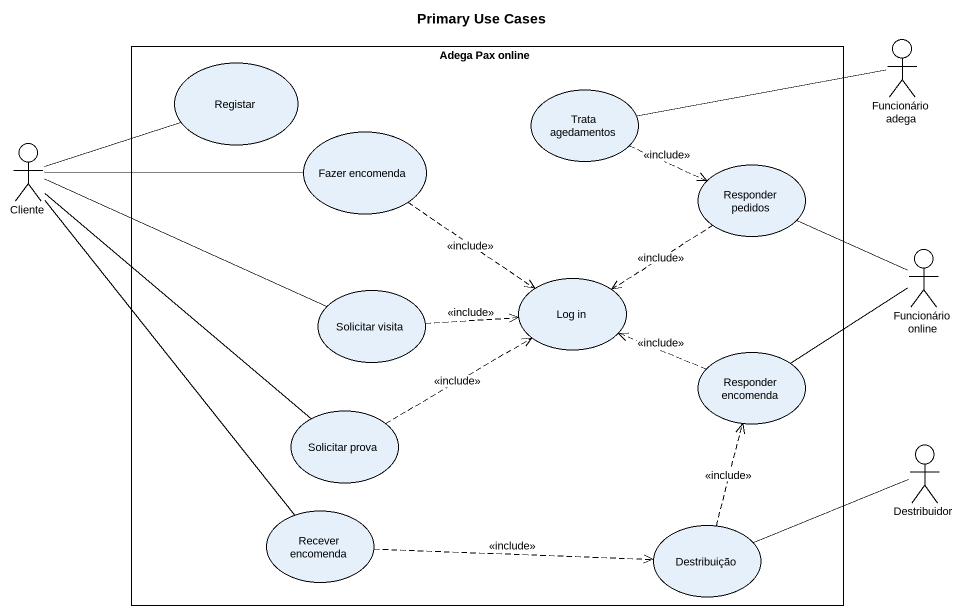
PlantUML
@startuml
title Primary Use Cases
rectangle "Adega Pax online" as Adega_Pax_online {
  usecase Registar
  usecase "Trata agedamentos" as Trata_agedamentos
  usecase "Fazer encomenda" as Fazer_encomenda
  usecase "Responder pedidos" as Responder_pedidos
  usecase "Log in" as Log_in
  usecase "Solicitar visita" as Solicitar_visita
  usecase "Responder encomenda" as Responder_encomenda
  usecase "Solicitar prova" as Solicitar_prova
  usecase "Recever encomenda" as Recever_encomenda
  usecase Destribuição
}
actor "Funcionário adega" as Funcionário_adega
actor Cliente
actor "Funcionário online" as Funcionário_online
actor Destribuidor
Funcionário_adega -left- Trata_agedamentos
Trata_agedamentos .right.> Responder_pedidos : <<include>>
Fazer_encomenda ..> Log_in : <<include>>
Cliente -right- Registar
Cliente -right- Fazer_encomenda
Cliente -right- Solicitar_visita
Cliente -- Solicitar_prova
Cliente -- Recever_encomenda
Responder_pedidos ..> Log_in : <<include>>
Funcionário_online -left- Responder_pedidos
Funcionário_online -left- Responder_encomenda
Solicitar_visita .right.> Log_in : <<include>>
Responder_encomenda .left.> Log_in : <<include>>
Solicitar_prova .right.> Log_in : <<include>>
Destribuidor -left- Destribuição
Recever_encomenda .right.> Destribuição : <<include>>
Destribuição .up.> Responder_encomenda : <<include>>
@enduml
